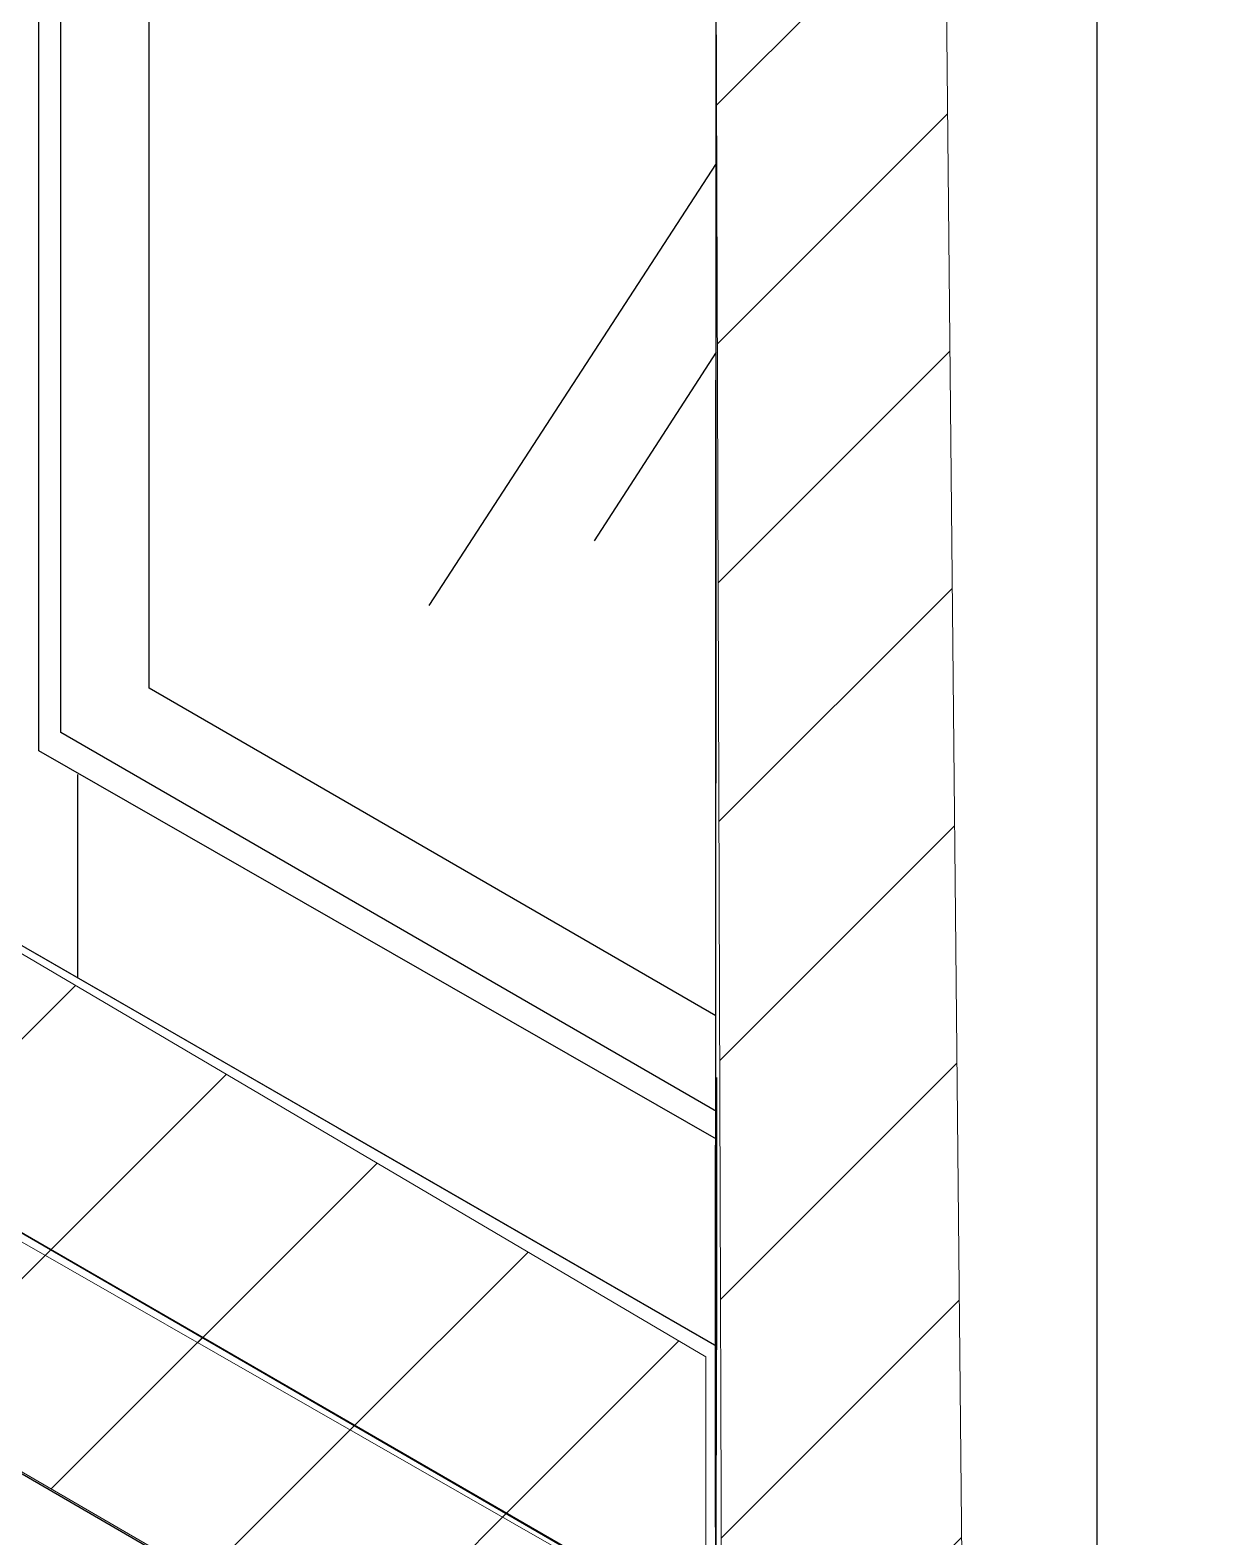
# Model space of a CAD drawing. Extents: x -1392 to 5791, y -3809 to 1722.
# Drawn here: x -178 to -108.5, y -1834.3 to -1745.3 of the extents above; entities that cross this region are included whole.
import ezdxf

# ---------------------------------------------------------------- set-up
doc = ezdxf.new("R2010")
doc.units = 0
doc.header["$MEASUREMENT"] = 0
for name, color, linetype, lineweight in [('G-ANNO-TTLB', 7, 'Continuous', 0), ('Layer 12', 7, 'Continuous', 0), ('TYVEK', 7, 'Continuous', 0)]:
    doc.layers.add(name, color=color, linetype=linetype, lineweight=lineweight)
pattern_1 = [(45, (0, 0), (-7.071067, 7.07107), [])]

msp = doc.modelspace()

# ---------------------------------------------------------------- hatches: boundary and pattern name
at = {"layer": 'G-ANNO-TTLB', "true_color": 0xff00ff, "transparency": 33554687}
h = msp.add_hatch(color=6, dxfattribs=at)
edge = h.paths.add_edge_path()
edge.add_spline(control_points=[(1773.018, -3692.604), (1773.018, -3692.604), (-1156.5, -3692.604), (-1156.5, -3692.604), (-1156.5, -3692.604), (-1156.5, -1235.604), (-1156.5, -1235.604), (-1156.5, -1235.604), (1773.018, -1235.604), (1773.018, -1235.604), (1773.018, -1235.604), (1773.018, -3692.604), (1773.018, -3692.604)], knot_values=[0, 0, 0, 0, 1, 1, 1, 2, 2, 2, 3, 3, 3, 4, 4, 4, 4], degree=3, periodic=0)
edge = h.paths.add_edge_path()
edge.add_spline(control_points=[(-1147.5, -1244.604), (-1147.5, -1244.604), (-1147.5, -3683.604), (-1147.5, -3683.604), (-1147.5, -3683.604), (1764.018, -3683.604), (1764.018, -3683.604), (1764.018, -3683.604), (1764.018, -1244.604), (1764.018, -1244.604), (1764.018, -1244.604), (-1147.5, -1244.604), (-1147.5, -1244.604)], knot_values=[0, 0, 0, 0, 1, 1, 1, 2, 2, 2, 3, 3, 3, 4, 4, 4, 4], degree=3, periodic=0)
edge.add_line((-1147.5, -1244.604), (-1147.5, -1244.604))
at = {"layer": 'Layer 12', "true_color": 0x000000, "transparency": 33554687}
h = msp.add_hatch(dxfattribs=at)
h.set_pattern_fill('_U', color=18, scale=10, angle=44.99999, style=2, pattern_type=0)
h.set_pattern_definition(pattern_1)
h.paths.add_polyline_path([(-137.192, -1861.911), (-122.755, -1869.409), (-124.28, -1715.673), (-137.7, -1706.813)])
h = msp.add_hatch(dxfattribs=at)
h.set_pattern_fill('_U', color=18, scale=10, angle=44.99999, style=2, pattern_type=0)
h.set_pattern_definition(pattern_1)
h.paths.add_polyline_path([(-138.193, -1839.962), (-201.904, -1803.493), (-186.891, -1794.944), (-138.193, -1823.63)])
h = msp.add_hatch(dxfattribs=at)
h.set_pattern_fill('_U', color=18, scale=10, angle=44.99999, style=2, pattern_type=0)
h.set_pattern_definition(pattern_1)
h.paths.add_polyline_path([(-137.623, -1840.063), (-137.623, -1854.202), (-213.326, -1810.211), (-201.125, -1803.263)])

# ---------------------------------------------------------------- linework, layer by layer
at = {"layer": 'G-ANNO-TTLB'}
for points in [[(1773.018, -3692.604), (1773.018, -3692.604), (-1156.5, -3692.604), (-1156.5, -3692.604), (-1156.5, -3692.604), (-1156.5, -1235.604), (-1156.5, -1235.604), (-1156.5, -1235.604), (1773.018, -1235.604), (1773.018, -1235.604), (1773.018, -1235.604), (1773.018, -3692.604), (1773.018, -3692.604)], [(-1147.5, -1244.604), (-1147.5, -1244.604), (-1147.5, -3683.604), (-1147.5, -3683.604), (-1147.5, -3683.604), (1764.018, -3683.604), (1764.018, -3683.604), (1764.018, -3683.604), (1764.018, -1244.604), (1764.018, -1244.604), (1764.018, -1244.604), (-1147.5, -1244.604), (-1147.5, -1244.604)]]:
    msp.add_open_spline(points, degree=3, knots=[0, 0, 0, 0, 1, 1, 1, 2, 2, 2, 3, 3, 3, 4, 4, 4, 4], dxfattribs=at)
at = {"layer": 'Layer 12'}
for points in [[(-137.192, -1861.911), (-122.755, -1869.409), (-124.28, -1715.673), (-137.7, -1706.813)], [(-138.193, -1839.962), (-201.904, -1803.493), (-186.891, -1794.944), (-138.193, -1823.63)], [(-137.623, -1840.063), (-137.623, -1854.202), (-213.326, -1810.211), (-201.125, -1803.263)]]:
    msp.add_lwpolyline(points, close=True, dxfattribs=at)
at = {"layer": 'TYVEK', "color": 3, "lineweight": 25, "true_color": 0x00ff00}
for p, q in [((-177.53, -1787.869), (-177.53, -1666.997)), ((-176.237, -1786.783), (-176.237, -1667.755)), ((-171.028, -1784.177), (-171.028, -1670.807)), ((-137.594, -1803.518), (-171.028, -1784.177)), ((-137.561, -1809.156), (-176.237, -1786.783)), ((-137.561, -1810.784), (-177.53, -1787.869))]:
    msp.add_line(p, q, dxfattribs=at)
at = {"layer": 'TYVEK', "color": 18, "lineweight": 25, "true_color": 0x000000}
for p, q in [((-137.615, -1833.684), (-137.561, -1690.421)), ((-137.611, -1861.382), (-137.561, -1690.421)), ((-159.904, -1810.112), (-137.561, -1823.001))]:
    msp.add_line(p, q, dxfattribs=at)
at = {"layer": 'TYVEK', "color": 4, "lineweight": 25, "true_color": 0x00ffff}
for p, q in [((-137.611, -1861.382), (-137.561, -1690.421)), ((-115.121, -1720.272), (-115.121, -1869.013)), ((-175.232, -1801.268), (-175.232, -1789.275)), ((-186.741, -1794.629), (-137.549, -1823.008)), ((-177.747, -1799.817), (-137.561, -1823.001)), ((-201.583, -1802.973), (-137.586, -1839.994)), ((-137.561, -1807.159), (-137.561, -1823.221)), ((-214.371, -1809.811), (-137.7, -1854.164)), ((-137.615, -1859.429), (-137.561, -1822.715))]:
    msp.add_line(p, q, dxfattribs=at)
at = {"layer": 'TYVEK', "color": 252, "lineweight": 25, "true_color": 0x848484}
for p, q in [((-137.579, -1753.217), (-154.524, -1779.305)), ((-137.583, -1764.353), (-144.78, -1775.47))]:
    msp.add_line(p, q, dxfattribs=at)

doc.saveas('drawing.dxf')
